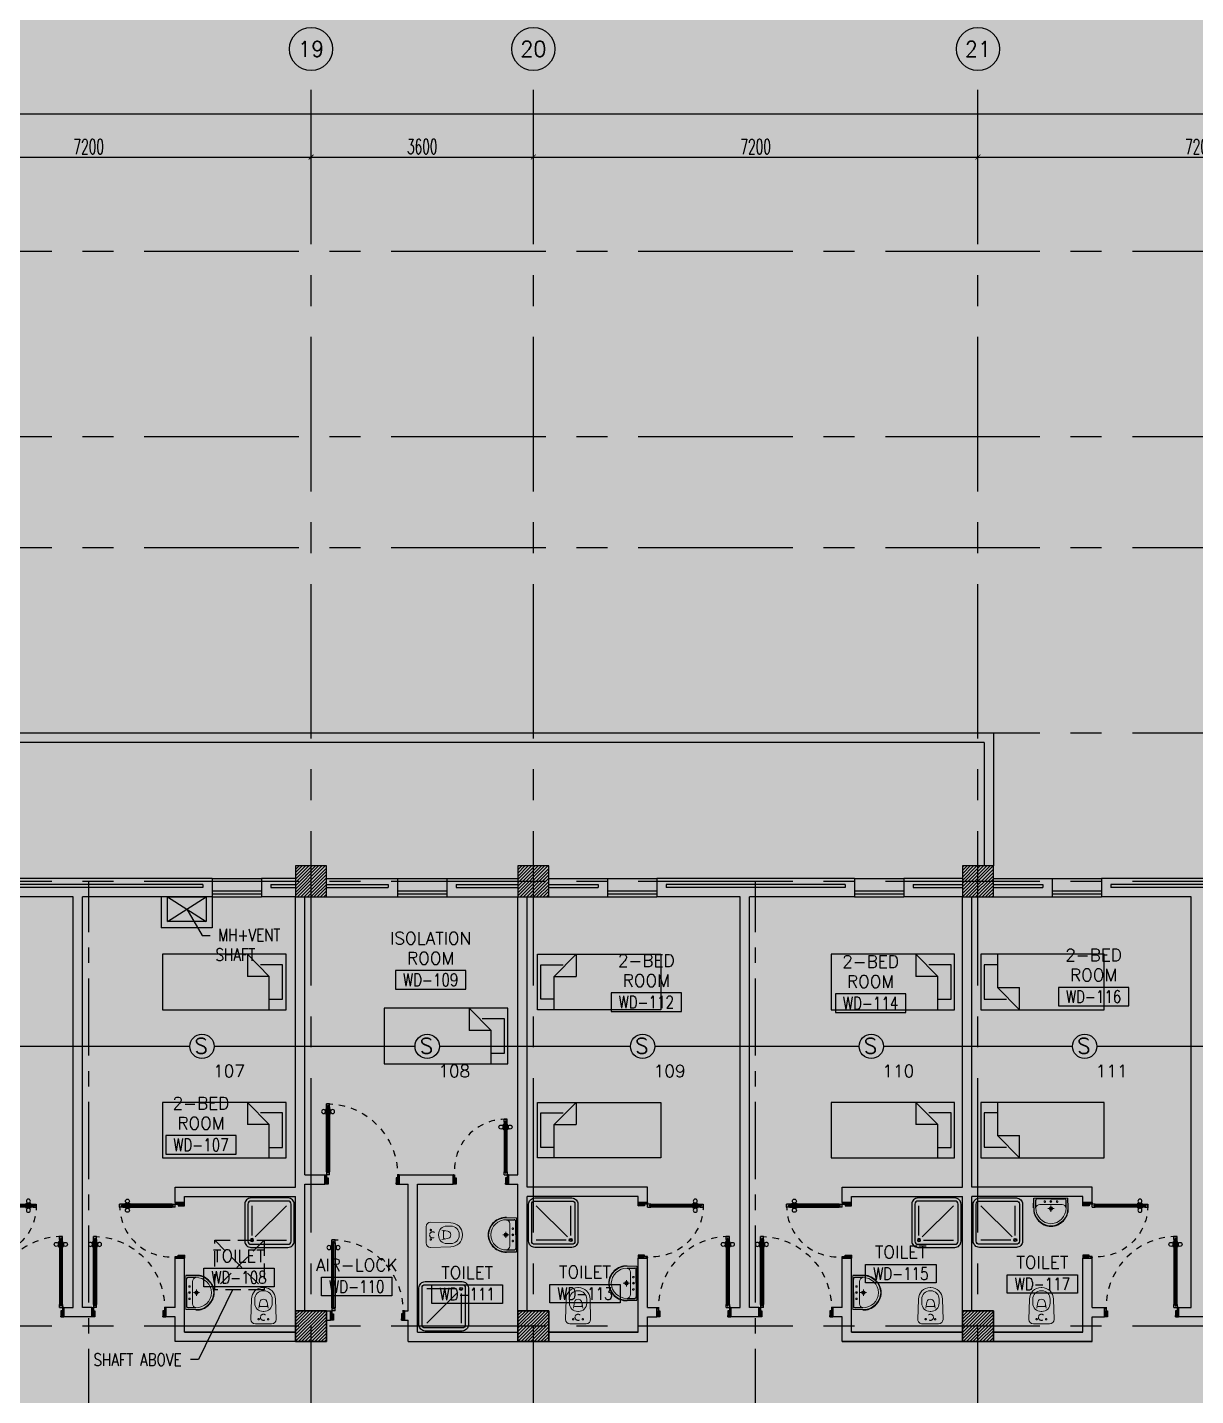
# Model space of a CAD drawing. Extents: x 0 to 93, y -1.5 to 78.
# Drawn here: x 59.88 to 78.8, y 55.89 to 78.05 of the extents above; entities that cross this region are included whole.
import ezdxf
from ezdxf.enums import TextEntityAlignment as Align

# ---------------------------------------------------------------- set-up
doc = ezdxf.new("R2010")
doc.units = 0
doc.header["$MEASUREMENT"] = 0
doc.header["$PDMODE"] = 34
for name, pattern in [('CENTER', [2, 1.25, -0.25, 0.25, -0.25]), ('CENTERX2', [4, 2.5, -0.5, 0.5, -0.5]), ('DASHED', [0.75, 0.5, -0.25]), ('HIDDEN', [0.375, 0.25, -0.125]), ('HIDDEN2', [0.1875, 0.125, -0.0625])]:
    doc.linetypes.add(name, pattern=pattern)
doc.layers.get('0').update_dxf_attribs({"color": 11, "linetype": 'CONTINUOUS'})
doc.layers.get('DEFPOINTS').update_dxf_attribs({"color": 11, "linetype": 'CONTINUOUS'})
for name, color, linetype in [('AX-CR', 11, 'CONTINUOUS'), ('AX-DIM', 11, 'CONTINUOUS'), ('AX-TXT', 11, 'CONTINUOUS'), ('AXES', 11, 'CENTERX2'), ('AXES1', 11, 'CENTER'), ('COL', 11, 'CONTINUOUS'), ('DOOR', 11, 'CONTINUOUS'), ('E-FIRE', 4, 'CONTINUOUS'), ('E-WIRE', 4, 'CONTINUOUS'), ('FIX', 11, 'CONTINUOUS'), ('FUR', 11, 'CONTINUOUS'), ('HAT', 11, 'CONTINUOUS'), ('INSUL', 11, 'CONTINUOUS'), ('PROJ-L', 11, 'CONTINUOUS'), ('RM-BOX', 11, 'CONTINUOUS'), ('RM-NAME', 11, 'CONTINUOUS'), ('RM-NO', 11, 'CONTINUOUS'), ('SHAFT', 11, 'CONTINUOUS'), ('WALL', 11, 'CONTINUOUS'), ('WIN', 11, 'CONTINUOUS')]:
    doc.layers.add(name, color=color, linetype=linetype)
doc.styles.add('ROMANS', font='ROMANS.shx', dxfattribs={"width": 0.6})
doc.styles.add('SIMPLEX', font='simplex.shx', dxfattribs={"width": 0.8})
doc.dimstyles.new('DIM-OUT', dxfattribs={"dimscale": 0, "dimtxt": 0.24, "dimasz": 0.08, "dimexe": 0.02, "dimexo": 0.02, "dimgap": 0.05, "dimtad": 1, "dimdec": 0, "dimlfac": 1000, "dimzin": 0, "dimdsep": 46, "dimtxsty": 'ROMANS', "dimblk1": 'ARCHTICK', "dimblk2": 'ARCHTICK', "dimsah": 1, "dimcen": 0.01, "dimdle": 0.08, "dimclrd": 7, "dimclre": 7, "dimclrt": 2, "dimadec": 0, "dimazin": 0, "dimtp": 2, "dimtm": 2, "dimtfac": 0.114286, "dimtdec": 0, "dimtix": 1, "dimtmove": 2, "dimatfit": 3, "dimldrblk": 'ARCHTICK', "dimfxl": 0, "dimtolj": 1, "dimtzin": 0, "dimarcsym": 0})
doc.dimstyles.new('DIM7', dxfattribs={"dimtxt": 0.24, "dimasz": 0.08, "dimexe": 0.07, "dimexo": 0.05, "dimgap": 0.07, "dimtad": 1, "dimzin": 0, "dimdsep": 46, "dimtxsty": 'SIMPLEX', "dimblk": 'ARCHTICK', "dimcen": 0.05, "dimdle": 0.05, "dimclrd": 4, "dimclre": 4, "dimclrt": 2, "dimadec": 0, "dimazin": 0, "dimtp": 2, "dimtm": 2, "dimtfac": 0.114286, "dimtix": 1, "dimtmove": 2, "dimatfit": 3, "dimldrblk": 'DOT', "dimfxl": 0, "dimtolj": 1, "dimtzin": 0, "dimarcsym": 0})

# ---------------------------------------------------------------- blocks, each defined once
blk = doc.blocks.new('S')
at = {"layer": 'E-FIRE'}
blk.add_circle((0, 0), 197, dxfattribs=at)
at = {"layer": 'E-FIRE', "color": 3, "style": 'ROMANS'}
blk.add_text('S', height=250, dxfattribs=at).set_placement((-119, -115))
blk = doc.blocks.new('AXU')
at = {"layer": 'AX-CR'}
blk.add_circle((0, 350), 350, dxfattribs=at)
at = {"layer": 'AX-TXT', "style": 'ROMANS'}
blk.add_attdef('AX', text='', height=250, dxfattribs=at).set_placement((0, 350), align=Align.MIDDLE)
blk = doc.blocks.new('AH20A')
at = {"layer": 'FUR'}
for p, q in [((0, 0.5), (0, -0.5)), ((1, 0.5), (0, 0.5)), ((0.136, 0.5), (0.136, -0.099)), ((1, -0.5), (1, 0.5)), ((0.136, 0.311), (0.028, 0.311)), ((0.028, 0.311), (0.028, -0.309)), ((0.136, -0.099), (0.313, -0.5)), ((0.136, -0.099), (0.313, -0.099)), ((0.313, -0.5), (0.313, -0.099)), ((0.028, -0.309), (0.208, -0.309)), ((0, -0.5), (1, -0.5))]:
    blk.add_line(p, q, dxfattribs=at)
blk = doc.blocks.new('RM1')
at = {"layer": 'RM-BOX'}
blk.add_lwpolyline([(570, -200), (-570, -200), (-570, -500), (570, -500)], close=True, dxfattribs=at)
at = {"layer": 'RM-NAME', "style": 'ROMANS'}
for tag, p in [('ROOMNAME1', (0, 324)), ('ROOMNAME2', (0, 0))]:
    blk.add_attdef(tag, text='', height=200, dxfattribs=at).set_placement(p, align=Align.MIDDLE)
at = {"layer": 'RM-NO', "style": 'ROMANS', "width": 0.8}
blk.add_attdef('ROOMNO', text='', height=200, dxfattribs=at).set_placement((0, -350), align=Align.MIDDLE)
blk = doc.blocks.new('DOOR90')
at = {"layer": 'DOOR', "linetype": 'ByBlock'}
for p, q in [((0, 0), (-150, 0)), ((-200, -25), (-1000, -25)), ((-200, -42), (-1000, -42)), ((-200, -58), (-1000, -58)), ((-1000, -75), (-200, -75))]:
    blk.add_line(p, q, dxfattribs=at)
at = {"layer": 'DOOR', "color": 0, "linetype": 'ByBlock'}
for p, q in [((-150, 0), (-150, -25)), ((-150, 0), (0, 0)), ((0, -50), (0, 0)), ((-1050, -25), (-1050, -75)), ((-1050, -75), (-1050, -25)), ((-1000, -25), (-1050, -25)), ((-1000, -75), (-1050, -75)), ((-1020, -42), (-1020, -58)), ((-1000, -42), (-1020, -42)), ((-1000, -58), (-1020, -58)), ((-1000, -25), (-1000, -42)), ((-1000, -58), (-1000, -75)), ((-968, -25), (-968, -18)), ((-878, -18), (-968, -18)), ((-968, -75), (-968, -82)), ((-878, -82), (-968, -82)), ((-955, -18), (-955, -9)), ((-955, -9), (-890, -9)), ((-955, -18), (-890, -18)), ((-955, -82), (-955, -91)), ((-955, -82), (-890, -82)), ((-955, -91), (-890, -91)), ((-890, -18), (-890, -9)), ((-890, -82), (-890, -91)), ((-878, -25), (-878, -18)), ((-878, -75), (-878, -82)), ((-200, -42), (-200, -25)), ((-200, -25), (-150, -25)), ((-180, -42), (-200, -42)), ((-200, -75), (-200, -58)), ((-200, -58), (-180, -58)), ((-150, -75), (-200, -75)), ((-180, -58), (-180, -42)), ((-150, -75), (-150, -25)), ((-150, -25), (-100, -25)), ((-100, -25), (-100, -50)), ((-100, -50), (0, -50)), ((-150, -900), (-150, -875)), ((-150, -875), (-100, -875)), ((-100, -850), (0, -850)), ((-100, -875), (-100, -850)), ((0, -850), (0, -900)), ((0, -900), (-150, -900)), ((-150, -900), (0, -900))]:
    blk.add_line(p, q, dxfattribs=at)
at = {"layer": 'DOOR', "color": 9, "linetype": 'ByBlock'}
for p, q in [((0, -50), (-114, 0)), ((0, -50), (-40, 0)), ((0, -50), (-100, -37)), ((0, -850), (-114, -900)), ((0, -850), (-100, -863)), ((0, -850), (-40, -900))]:
    blk.add_line(p, q, dxfattribs=at)
at = {"layer": 'DOOR', "color": 0, "linetype": 'ByBlock'}
for centre in [(-923, 24), (-923, -124)]:
    blk.add_circle(centre, 32.4, dxfattribs=at)
at = {"layer": 'DOOR', "color": 9, "linetype": 'ByBlock'}
for centre, radius, start, end in [((0, -50), 74.4, 137.7764, 180), ((0, -50), 54.4, 113.2074, 180), ((0, -50), 154, 161.1053, 166.2858), ((0, -50), 134, 158.1598, 169.28), ((0, -50), 114, 154.0838, 167.3774), ((0, -50), 94.4, 148.0182, 180), ((0, -50), 34.4, 90, 180), ((0, -50), 14.4, 90, 180), ((0, -850), 134, 190.72, 201.8402), ((0, -850), 94.4, 180, 211.9818), ((0, -850), 74.4, 180, 222.2236), ((0, -850), 54.4, 180, 246.7926), ((0, -850), 34.4, 180, 270), ((0, -850), 14.4, 180, 270), ((0, -850), 154, 193.7142, 198.8947)]:
    blk.add_arc(centre, radius, start, end, dxfattribs=at)
at = {"layer": 'DOOR', "linetype": 'HIDDEN', "ltscale": 0.5}
blk.add_arc((-222, -50), 828, 178.2701, 275.003, dxfattribs=at)
blk = doc.blocks.new('DOOR100')
at = {"layer": 'DOOR', "color": 0, "linetype": 'ByBlock'}
for p, q in [((-92, 1206), (-92, 1141)), ((-83, 1206), (-92, 1206)), ((-83, 1141), (-92, 1141)), ((-83, 1129), (-83, 1219)), ((-76, 1219), (-83, 1219)), ((-83, 1206), (-83, 1141)), ((-76, 1129), (-83, 1129)), ((-76, 1251), (-76, 1301)), ((-76, 1301), (-26, 1301)), ((-26, 1301), (-76, 1301)), ((-59, 1251), (-76, 1251)), ((-59, 1251), (-59, 1271)), ((-43, 1271), (-59, 1271)), ((-43, 1251), (-43, 1271)), ((-26, 1251), (-43, 1251)), ((-26, 1251), (-26, 1301)), ((-26, 1219), (-19, 1219)), ((-26, 1129), (-19, 1129)), ((-19, 1129), (-19, 1219)), ((-19, 1206), (-19, 1141)), ((-19, 1206), (-10, 1206)), ((-19, 1141), (-10, 1141)), ((-10, 1206), (-10, 1141)), ((-1201, 0), (-1201, 150)), ((-1201, 150), (-1176, 150)), ((-1201, 150), (-1201, 0)), ((-1151, 0), (-1201, 0)), ((-1176, 150), (-1176, 100)), ((-1176, 100), (-1151, 100)), ((-1151, 100), (-1151, 0)), ((-76, 200), (-59, 200)), ((-76, 150), (-76, 200)), ((-76, 150), (-26, 150)), ((-59, 200), (-59, 180)), ((-59, 180), (-43, 180)), ((-51, 100), (-51, 0)), ((-26, 100), (-51, 100)), ((-51, 0), (-1, 0)), ((-43, 200), (-26, 200)), ((-43, 180), (-43, 200)), ((-26, 200), (-26, 150)), ((-1, 150), (-26, 150)), ((-26, 150), (-26, 100)), ((-1, 150), (-1, 0))]:
    blk.add_line(p, q, dxfattribs=at)
at = {"layer": 'DOOR', "linetype": 'ByBlock'}
for p, q in [((-76, 1251), (-76, 200)), ((-59, 200), (-59, 1251)), ((-43, 200), (-43, 1251)), ((-26, 200), (-26, 1251))]:
    blk.add_line(p, q, dxfattribs=at)
at = {"layer": 'DOOR', "color": 9, "linetype": 'ByBlock'}
for p, q in [((-1151, 0), (-1201, 114)), ((-1151, 0), (-1201, 40)), ((-1151, 0), (-1164, 100)), ((-51, 0), (-1, 114)), ((-51, 0), (-38, 100)), ((-51, 0), (-1, 40))]:
    blk.add_line(p, q, dxfattribs=at)
at = {"layer": 'DOOR', "color": 0, "linetype": 'ByBlock'}
for centre in [(-125, 1174), (22, 1174)]:
    blk.add_circle(centre, 32.4, dxfattribs=at)
at = {"layer": 'DOOR', "linetype": 'HIDDEN', "ltscale": 0.5}
blk.add_arc((-27, 152), 1149, 89.961, 180.0931, dxfattribs=at)
at = {"layer": 'DOOR', "color": 9, "linetype": 'ByBlock'}
for centre, radius, start, end in [((-1151, 0), 154, 103.7142, 108.8947), ((-1151, 0), 134, 100.72, 111.8402), ((-1151, 0), 94.4, 90, 121.9818), ((-1151, 0), 74.4, 90, 132.2236), ((-1151, 0), 54.4, 90, 156.7926), ((-1151, 0), 34.4, 90, 180), ((-1151, 0), 14.4, 90, 180), ((-51, 0), 94.4, 58.0182, 90), ((-51, 0), 74.4, 47.7764, 90), ((-51, 0), 54.4, 23.2074, 90), ((-51, 0), 34.4, 0, 90), ((-51, 0), 14.4, 0, 90), ((-51, 0), 134, 68.1598, 79.28), ((-51, 0), 114, 64.0838, 77.3774), ((-51, 0), 154, 71.1053, 76.2858)]:
    blk.add_arc(centre, radius, start, end, dxfattribs=at)
blk = doc.blocks.new('COL50')
at = {"layer": 'COL'}
blk.add_lwpolyline([(-250, 250), (-250, -250), (250, -250), (250, 250)], close=True, dxfattribs=at)
blk = doc.blocks.new('*X104')
at = {"color": 0}
for p, q in [((238727, 169890), (239227, 170390)), ((238729, 169945), (239174, 170390)), ((238729, 169998), (239121, 170390)), ((238729, 170051), (239067, 170390)), ((238729, 170104), (239014, 170390)), ((238729, 170157), (238961, 170390)), ((238729, 170210), (238908, 170390)), ((238729, 170263), (238855, 170390)), ((238729, 170316), (238802, 170390)), ((238729, 170369), (238749, 170390)), ((238780, 169890), (239229, 170339)), ((238833, 169890), (239229, 170286)), ((238886, 169890), (239229, 170233)), ((238939, 169890), (239229, 170180)), ((238992, 169890), (239229, 170127)), ((239045, 169890), (239229, 170074)), ((239098, 169890), (239229, 170020)), ((239151, 169890), (239229, 169967)), ((239204, 169890), (239229, 169914))]:
    blk.add_line(p, q, dxfattribs=at)
blk = doc.blocks.new('*X103')
at = {"color": 0}
for p, q in [((235129, 169898), (235620, 170390)), ((235129, 169951), (235567, 170390)), ((235129, 170004), (235514, 170390)), ((235129, 170057), (235461, 170390)), ((235129, 170110), (235408, 170390)), ((235129, 170163), (235355, 170390)), ((235129, 170216), (235302, 170390)), ((235129, 170269), (235249, 170390)), ((235129, 170322), (235196, 170390)), ((235129, 170375), (235143, 170390)), ((235173, 169890), (235629, 170345)), ((235226, 169890), (235629, 170292)), ((235279, 169890), (235629, 170239)), ((235332, 169890), (235629, 170186)), ((235385, 169890), (235629, 170133)), ((235439, 169890), (235629, 170080)), ((235492, 169890), (235629, 170027)), ((235545, 169890), (235629, 169974)), ((235598, 169890), (235629, 169921))]:
    blk.add_line(p, q, dxfattribs=at)
blk = doc.blocks.new('*X105')
at = {"color": 0}
for p, q in [((245929, 169932), (246386, 170390)), ((245929, 169985), (246333, 170390)), ((245929, 170038), (246280, 170390)), ((245929, 170091), (246227, 170390)), ((245929, 170144), (246174, 170390)), ((245929, 170197), (246121, 170390)), ((245929, 170250), (246068, 170390)), ((245929, 170303), (246015, 170390)), ((245929, 170357), (245962, 170390)), ((245939, 169890), (246429, 170379)), ((245992, 169890), (246429, 170326)), ((246045, 169890), (246429, 170273)), ((246098, 169890), (246429, 170220)), ((246151, 169890), (246429, 170167)), ((246204, 169890), (246429, 170114)), ((246257, 169890), (246429, 170061)), ((246310, 169890), (246429, 170008)), ((246363, 169890), (246429, 169955)), ((246416, 169890), (246429, 169902))]:
    blk.add_line(p, q, dxfattribs=at)
blk = doc.blocks.new('*X100')
at = {"color": 0}
for p, q in [((235129, 177110), (235608, 177590)), ((235129, 177163), (235555, 177590)), ((235129, 177217), (235502, 177590)), ((235129, 177270), (235449, 177590)), ((235129, 177323), (235396, 177590)), ((235129, 177376), (235343, 177590)), ((235129, 177429), (235290, 177590)), ((235129, 177482), (235237, 177590)), ((235129, 177535), (235184, 177590)), ((235161, 177090), (235629, 177557)), ((235214, 177090), (235629, 177504)), ((235267, 177090), (235629, 177451)), ((235320, 177090), (235629, 177398)), ((235373, 177090), (235629, 177345)), ((235426, 177090), (235629, 177292)), ((235479, 177090), (235629, 177239)), ((235532, 177090), (235629, 177186)), ((235585, 177090), (235629, 177133))]:
    blk.add_line(p, q, dxfattribs=at)
blk = doc.blocks.new('*X99')
at = {"color": 0}
for p, q in [((238729, 177104), (239214, 177590)), ((238729, 177157), (239161, 177590)), ((238729, 177210), (239108, 177590)), ((238729, 177263), (239055, 177590)), ((238729, 177316), (239002, 177590)), ((238729, 177369), (238949, 177590)), ((238729, 177422), (238896, 177590)), ((238729, 177475), (238843, 177590)), ((238729, 177528), (238790, 177590)), ((238729, 177581), (238737, 177590)), ((238767, 177090), (239229, 177551)), ((238820, 177090), (239229, 177498)), ((238873, 177090), (239229, 177445)), ((238926, 177090), (239229, 177392)), ((238979, 177090), (239229, 177339)), ((239032, 177090), (239229, 177286)), ((239085, 177090), (239229, 177233)), ((239138, 177090), (239229, 177180)), ((239191, 177090), (239229, 177127))]:
    blk.add_line(p, q, dxfattribs=at)
blk = doc.blocks.new('*X98')
at = {"color": 0}
for p, q in [((245927, 177090), (246427, 177590)), ((245929, 177145), (246374, 177590)), ((245929, 177198), (246321, 177590)), ((245929, 177251), (246267, 177590)), ((245929, 177304), (246214, 177590)), ((245929, 177357), (246161, 177590)), ((245929, 177410), (246108, 177590)), ((245929, 177463), (246055, 177590)), ((245929, 177516), (246002, 177590)), ((245929, 177569), (245949, 177590)), ((245980, 177090), (246429, 177539)), ((246033, 177090), (246429, 177486)), ((246086, 177090), (246429, 177433)), ((246139, 177090), (246429, 177380)), ((246192, 177090), (246429, 177327)), ((246245, 177090), (246429, 177274)), ((246298, 177090), (246429, 177220)), ((246351, 177090), (246429, 177167)), ((246404, 177090), (246429, 177114))]:
    blk.add_line(p, q, dxfattribs=at)
blk = doc.blocks.new('LAV1')
at = {"layer": 'FIX', "linetype": 'DASHED', "lineweight": 20, "ltscale": 0.05}
for p, q in [((0, 170), (0, 270)), ((0, 170), (0, 270)), ((50, 220), (-50, 220))]:
    blk.add_line(p, q, dxfattribs=at)
at = {"layer": 'FIX', "linetype": 'ByBlock', "ltscale": 0.3}
for p, q in [((-280, 210), (-275, 50)), ((-245, 210), (-245, 85)), ((0, 60), (-220, 60)), ((0, 60), (220, 60)), ((245, 210), (245, 85)), ((280, 210), (275, 50))]:
    blk.add_line(p, q, dxfattribs=at)
at = {"layer": 'FIX', "linetype": 'Continuous', "lineweight": 20}
for p, q in [((-275, 210), (-275, 50)), ((0, 50), (-275, 50)), ((0, 50), (-252, 50)), ((0, 155), (-181, 155)), ((0, 155), (181, 155)), ((0, 50), (275, 50)), ((0, 50), (252, 50)), ((275, 210), (275, 50))]:
    blk.add_line(p, q, dxfattribs=at)
at = {"layer": 'FIX', "lineweight": 20}
for p, q in [((16, 107), (-15, 107)), ((0, 92), (0, 123))]:
    blk.add_line(p, q, dxfattribs=at)
for centre, radius in [((0, 220), 29.5), ((0, 220), 22.5), ((0, 107), 15.5)]:
    blk.add_circle(centre, radius, dxfattribs=at)
at = {"layer": 'FIX', "linetype": 'HIDDEN', "lineweight": 20, "ltscale": 0.05}
for centre in [(-100, 107), (100, 107)]:
    blk.add_circle(centre, 12.4, dxfattribs=at)
at = {"layer": 'FIX', "linetype": 'ByBlock', "ltscale": 0.3}
for centre, radius, start, end in [((7, 220), 287, 91.3776, 182.0064), ((-7, 220), 287, 357.9936, 88.6224), ((-220, 85), 24.9, 179.7021, 269.9486), ((220, 85), 24.9, 270.0514, 0.2979)]:
    blk.add_arc(centre, radius, start, end, dxfattribs=at)
at = {"layer": 'FIX', "linetype": 'Continuous', "lineweight": 20}
for centre, radius, start, end in [((8, 217), 283, 91.6988, 181.351), ((8, 212), 253, 91.7328, 180.4884), ((-8, 217), 283, 358.649, 88.3012), ((-8, 212), 253, 359.5116, 88.2672), ((-179, 222), 66.9, 190.2006, 268.0786), ((179, 222), 66.9, 271.9214, 349.7994)]:
    blk.add_arc(centre, radius, start, end, dxfattribs=at)
blk = doc.blocks.new('SHR1')
at = {"layer": 'FIX'}
for p, q in [((-196, 196), (-700, 700)), ((-143, 218), (-143, 700)), ((-218, 143), (-700, 143))]:
    blk.add_line(p, q, dxfattribs=at)
for points in [[(-825, 125), (-825, 725, -0.414214), (-725, 825), (-125, 825, -0.414214), (-25, 725), (-25, 125, -0.414214), (-125, 25), (-725, 25, -0.414214)], [(-775, 125), (-775, 725, -0.414214), (-725, 775), (-125, 775, -0.414214), (-75, 725), (-75, 125, -0.414214), (-125, 75), (-725, 75, -0.414214)]]:
    blk.add_lwpolyline(points, format="xyb", close=True, dxfattribs=at)
for radius in [25, 15]:
    blk.add_circle((-143, 143), radius, dxfattribs=at)
blk = doc.blocks.new('WC1')
at = {"layer": 'FIX', "lineweight": 20}
for p, q in [((-727, 5), (-727, -5)), ((-674, 5), (-674, -5)), ((-534, 24), (-540, 0)), ((-540, 0), (-534, -24)), ((-210, 204), (-538, 194)), ((-475, 141), (-538, 141)), ((-395, 76), (-490, 60)), ((-339, 5), (-339, -5)), ((-137, 0), (-137, 131)), ((-137, -131), (-137, 0)), ((-538, -141), (-475, -141)), ((-538, -194), (-210, -204)), ((-490, -60), (-395, -76)), ((-213, -204), (-210, -204))]:
    blk.add_line(p, q, dxfattribs=at)
at = {"layer": 'FIX', "linetype": 'Continuous', "lineweight": 20}
blk.add_line((-420, -47), (-420, 45), dxfattribs=at)
at = {"layer": 'FIX', "linetype": 'HIDDEN2', "lineweight": 20, "ltscale": 0.3}
blk.add_circle((-245, 0), 49.8, dxfattribs=at)
at = {"layer": 'FIX', "linetype": 'HIDDEN', "lineweight": 20, "ltscale": 0.05}
for centre in [(-213, 78), (-213, -77)]:
    blk.add_circle(centre, 11.6, dxfattribs=at)
at = {"layer": 'FIX', "lineweight": 20}
for centre, radius, start, end in [((-538, 5), 189, 90, 180), ((-538, 5), 136, 90, 180), ((-473, -7), 68.2, 128.9242, 152.8468), ((-464, -18), 82, 108.496, 128.9242), ((-475, 5), 136, 360, 90), ((-210, 131), 73, 360, 90), ((-538, -5), 189, 180, 270), ((-538, -5), 136, 180, 270), ((-473, 7), 68.2, 207.1532, 231.0758), ((-464, 18), 82, 231.0758, 251.504), ((-475, -5), 136, 270, 0), ((-210, -131), 73, 270, 0)]:
    blk.add_arc(centre, radius, start, end, dxfattribs=at)
at = {"layer": 'FIX', "linetype": 'Continuous', "lineweight": 20}
for centre, start, end in [((-443, 46), 357.6662, 91.6121), ((-442, -46), 268.3879, 2.3338)]:
    blk.add_arc(centre, 22.3, start, end, dxfattribs=at)
blk = doc.blocks.new('_ARCHTICK')
at = {"color": 0, "linetype": 'ByBlock', "const_width": 0.15}
blk.add_lwpolyline([(-0.5, -0.5), (0.5, 0.5)], dxfattribs=at)
blk = doc.blocks.new('*D130')
at = {"layer": 'AX-DIM', "color": 7, "lineweight": -2}
for p, q in [((57.192, 75.948), (64.552, 75.948)), ((57.272, 75.568), (57.272, 75.968)), ((64.472, 75.568), (64.472, 75.968))]:
    blk.add_line(p, q, dxfattribs=at)
at = {"layer": 'DEFPOINTS', "color": 0}
for p in [(64.472, 75.948), (57.272, 75.548), (64.472, 75.548)]:
    blk.add_point(p, dxfattribs=at)
at = {"layer": 'AX-DIM', "color": 7, "lineweight": -2, "xscale": 0.08, "yscale": 0.08, "zscale": 0.08, "rotation": 180}
blk.add_blockref('_ARCHTICK', (57.272, 75.948), dxfattribs=at)
at = {"layer": 'AX-DIM', "color": 7, "lineweight": -2, "xscale": 0.08, "yscale": 0.08, "zscale": 0.08}
blk.add_blockref('_ARCHTICK', (64.472, 75.948), dxfattribs=at)
at = {"layer": 'AX-DIM', "color": 2, "insert": (60.872, 76.118), "char_height": 0.24, "attachment_point": 5, "style": 'ROMANS'}
blk.add_mtext('\\A1;7200', dxfattribs=at)
blk = doc.blocks.new('*D133')
at = {"layer": 'AX-DIM', "color": 7, "lineweight": -2}
for p, q in [((64.392, 75.948), (68.152, 75.948)), ((64.472, 75.568), (64.472, 75.968)), ((68.072, 75.568), (68.072, 75.968))]:
    blk.add_line(p, q, dxfattribs=at)
at = {"layer": 'DEFPOINTS', "color": 0}
for p in [(68.072, 75.948), (64.472, 75.548), (68.072, 75.548)]:
    blk.add_point(p, dxfattribs=at)
at = {"layer": 'AX-DIM', "color": 7, "lineweight": -2, "xscale": 0.08, "yscale": 0.08, "zscale": 0.08, "rotation": 180}
blk.add_blockref('_ARCHTICK', (64.472, 75.948), dxfattribs=at)
at = {"layer": 'AX-DIM', "color": 7, "lineweight": -2, "xscale": 0.08, "yscale": 0.08, "zscale": 0.08}
blk.add_blockref('_ARCHTICK', (68.072, 75.948), dxfattribs=at)
at = {"layer": 'AX-DIM', "color": 2, "insert": (66.272, 76.118), "char_height": 0.24, "attachment_point": 5, "style": 'ROMANS'}
blk.add_mtext('\\A1;3600', dxfattribs=at)
blk = doc.blocks.new('*D151')
at = {"layer": 'AX-DIM', "color": 7, "lineweight": -2}
for p, q in [((75.192, 75.948), (82.552, 75.948)), ((75.272, 75.568), (75.272, 75.968)), ((82.472, 75.568), (82.472, 75.968))]:
    blk.add_line(p, q, dxfattribs=at)
at = {"layer": 'DEFPOINTS', "color": 0}
for p in [(82.472, 75.948), (75.272, 75.548), (82.472, 75.548)]:
    blk.add_point(p, dxfattribs=at)
at = {"layer": 'AX-DIM', "color": 7, "lineweight": -2, "xscale": 0.08, "yscale": 0.08, "zscale": 0.08, "rotation": 180}
blk.add_blockref('_ARCHTICK', (75.272, 75.948), dxfattribs=at)
at = {"layer": 'AX-DIM', "color": 7, "lineweight": -2, "xscale": 0.08, "yscale": 0.08, "zscale": 0.08}
blk.add_blockref('_ARCHTICK', (82.472, 75.948), dxfattribs=at)
at = {"layer": 'AX-DIM', "color": 2, "insert": (78.872, 76.118), "char_height": 0.24, "attachment_point": 5, "style": 'ROMANS'}
blk.add_mtext('\\A1;7200', dxfattribs=at)
blk = doc.blocks.new('*D164')
at = {"layer": 'AX-DIM', "color": 7, "lineweight": -2}
for p, q in [((8.032, 72.01), (8.032, 76.668)), ((82.722, 64.49), (82.722, 76.668)), ((7.952, 76.648), (82.802, 76.648))]:
    blk.add_line(p, q, dxfattribs=at)
at = {"layer": 'DEFPOINTS', "color": 0}
for p in [(82.722, 76.648), (8.032, 71.99), (82.722, 64.47)]:
    blk.add_point(p, dxfattribs=at)
at = {"layer": 'AX-DIM', "color": 7, "lineweight": -2, "xscale": 0.08, "yscale": 0.08, "zscale": 0.08, "rotation": 180}
blk.add_blockref('_ARCHTICK', (8.032, 76.648), dxfattribs=at)
at = {"layer": 'AX-DIM', "color": 7, "lineweight": -2, "xscale": 0.08, "yscale": 0.08, "zscale": 0.08}
blk.add_blockref('_ARCHTICK', (82.722, 76.648), dxfattribs=at)
at = {"layer": 'AX-DIM', "color": 2, "insert": (45.377, 76.818), "char_height": 0.24, "attachment_point": 5, "style": 'ROMANS'}
blk.add_mtext('\\A1;74690', dxfattribs=at)
blk = doc.blocks.new('*D165')
at = {"layer": 'AX-DIM', "color": 7, "lineweight": -2}
for p, q in [((67.992, 75.948), (75.352, 75.948)), ((68.072, 75.568), (68.072, 75.968)), ((75.272, 75.568), (75.272, 75.968))]:
    blk.add_line(p, q, dxfattribs=at)
at = {"layer": 'DEFPOINTS', "color": 0}
for p in [(75.272, 75.948), (68.072, 75.548), (75.272, 75.548)]:
    blk.add_point(p, dxfattribs=at)
at = {"layer": 'AX-DIM', "color": 7, "lineweight": -2, "xscale": 0.08, "yscale": 0.08, "zscale": 0.08, "rotation": 180}
blk.add_blockref('_ARCHTICK', (68.072, 75.948), dxfattribs=at)
at = {"layer": 'AX-DIM', "color": 7, "lineweight": -2, "xscale": 0.08, "yscale": 0.08, "zscale": 0.08}
blk.add_blockref('_ARCHTICK', (75.272, 75.948), dxfattribs=at)
at = {"layer": 'AX-DIM', "color": 2, "insert": (71.672, 76.118), "char_height": 0.24, "attachment_point": 5, "style": 'ROMANS'}
blk.add_mtext('\\A1;7200', dxfattribs=at)

msp = doc.modelspace()

# ---------------------------------------------------------------- linework, layer by layer
at = {"layer": 'AXES'}
for p, q in [((64.4717, -1.4643), (64.4717, 77.3484)), ((68.0717, -1.4643), (68.0717, 77.3484)), ((75.2717, -1.4643), (75.2717, 77.3484)), ((92.2717, 74.42), (24.2317, 74.42)), ((92.2717, 71.42), (24.2317, 71.42)), ((92.2717, 69.62), (24.2317, 69.62)), ((92.2717, 66.62), (24.2317, 66.62)), ((92.2717, 64.22), (24.2317, 64.22)), ((92.2717, 57.02), (24.2317, 57.02))]:
    msp.add_line(p, q, dxfattribs=at)
at = {"layer": 'AXES1'}
for p, q in [((60.8717, 5.4), (60.8717, 64.22)), ((71.6717, 5.4), (71.6717, 64.22))]:
    msp.add_line(p, q, dxfattribs=at)
at = {"layer": 'COL'}
for points in [[(64.7217, 63.97), (64.7217, 64.47), (64.2217, 64.47), (64.2217, 63.97)], [(68.3217, 63.97), (68.3217, 64.47), (67.8217, 64.47), (67.8217, 63.97)], [(75.5217, 63.97), (75.5217, 64.47), (75.0217, 64.47), (75.0217, 63.97)]]:
    msp.add_lwpolyline(points, close=True, dxfattribs=at)
at = {"layer": 'E-WIRE', "color": 4, "linetype": 'ByBlock'}
for p, q in [((62.5085, 61.5493), (59.3615, 61.5493)), ((66.1554, 61.5493), (62.9027, 61.5493)), ((69.6437, 61.5493), (66.5495, 61.5493)), ((73.3466, 61.5493), (70.0378, 61.5493)), ((76.8019, 61.5493), (73.7407, 61.5493)), ((80.5862, 61.5493), (77.1961, 61.5493))]:
    msp.add_line(p, q, dxfattribs=at)
at = {"layer": 'INSUL'}
for p, q in [((62.7217, 64.17), (59.0217, 64.17)), ((62.7217, 64.12), (59.0217, 64.12)), ((62.7217, 64.17), (62.7217, 64.12)), ((63.8217, 64.17), (63.8217, 64.12)), ((63.8217, 64.17), (64.2217, 64.17)), ((63.8217, 64.12), (64.2217, 64.12)), ((64.7217, 64.17), (65.7217, 64.17)), ((64.7217, 64.12), (65.7217, 64.12)), ((65.7217, 64.17), (65.7217, 64.12)), ((66.8217, 64.17), (66.8217, 64.12)), ((66.8217, 64.17), (67.8217, 64.17)), ((66.8217, 64.12), (67.8217, 64.12)), ((68.3217, 64.17), (69.1217, 64.17)), ((68.3217, 64.12), (69.1217, 64.12)), ((69.1217, 64.17), (69.1217, 64.12)), ((73.1217, 64.17), (70.2217, 64.17)), ((70.2217, 64.17), (70.2217, 64.12)), ((73.1217, 64.12), (70.2217, 64.12)), ((73.1217, 64.17), (73.1217, 64.12)), ((74.2217, 64.17), (75.0217, 64.17)), ((74.2217, 64.17), (74.2217, 64.12)), ((74.2217, 64.12), (75.0217, 64.12)), ((75.5217, 64.17), (76.3217, 64.17)), ((75.5217, 64.12), (76.3217, 64.12)), ((76.3217, 64.17), (76.3217, 64.12)), ((80.3217, 64.17), (77.4217, 64.17)), ((77.4217, 64.17), (77.4217, 64.12)), ((80.3217, 64.12), (77.4217, 64.12))]:
    msp.add_line(p, q, dxfattribs=at)
at = {"layer": 'PROJ-L', "linetype": 'Continuous'}
for p, q in [((75.5217, 66.62), (57.0217, 66.62)), ((75.3717, 66.47), (57.1717, 66.47)), ((75.3717, 66.47), (75.3717, 64.47)), ((75.5217, 66.62), (75.5217, 64.47))]:
    msp.add_line(p, q, dxfattribs=at)
at = {"layer": 'SHAFT', "color": 251, "linetype": 'ByBlock'}
for p, q in [((62.1467, 63.57), (62.7717, 63.97)), ((62.1467, 63.97), (62.7717, 63.57))]:
    msp.add_line(p, q, dxfattribs=at)
at = {"layer": 'SHAFT', "linetype": 'HIDDEN'}
for p, q in [((63.7112, 58.4096), (62.9112, 57.6096)), ((62.9112, 58.4096), (63.7112, 57.6096))]:
    msp.add_line(p, q, dxfattribs=at)
msp.add_lwpolyline([(62.9112, 58.4096), (63.7112, 58.4096), (63.7112, 57.6096), (62.9112, 57.6096)], close=True, dxfattribs=at)
at = {"layer": 'WALL'}
for p, q in [((62.8717, 64.27), (58.8717, 64.27)), ((62.8717, 64.27), (62.8717, 63.97)), ((64.2217, 64.27), (63.6717, 64.27)), ((63.6717, 64.27), (63.6717, 63.97)), ((64.7217, 64.27), (65.8717, 64.27)), ((65.8717, 64.27), (65.8717, 63.97)), ((66.6717, 64.27), (67.8217, 64.27)), ((66.6717, 64.27), (66.6717, 63.97)), ((68.3217, 64.27), (69.2717, 64.27)), ((69.2717, 64.27), (69.2717, 63.97)), ((73.2717, 64.27), (70.0717, 64.27)), ((70.0717, 64.27), (70.0717, 63.97)), ((73.2717, 64.27), (73.2717, 63.97)), ((75.0217, 64.27), (74.0717, 64.27)), ((74.0717, 64.27), (74.0717, 63.97)), ((75.5217, 64.27), (76.4717, 64.27)), ((76.4717, 64.27), (76.4717, 63.97)), ((80.4717, 64.27), (77.2717, 64.27)), ((77.2717, 64.27), (77.2717, 63.97)), ((60.6217, 63.97), (58.8717, 63.97)), ((60.6217, 57.32), (60.6217, 63.97)), ((62.8717, 63.97), (60.7717, 63.97)), ((60.7717, 57.32), (60.7717, 63.97)), ((62.0467, 63.97), (62.0467, 63.47)), ((62.8717, 63.97), (62.8717, 63.47)), ((64.2217, 63.97), (63.6717, 63.97)), ((64.2217, 59.27), (64.2217, 63.97)), ((64.3717, 59.47), (64.3717, 63.97)), ((64.7217, 63.97), (65.8717, 63.97)), ((66.6717, 63.97), (67.8217, 63.97)), ((67.8217, 59.47), (67.8217, 63.97)), ((67.9717, 59.27), (67.9717, 63.97)), ((68.3217, 63.97), (69.2717, 63.97)), ((71.4217, 63.97), (70.0717, 63.97)), ((71.4217, 57.32), (71.4217, 63.97)), ((71.5717, 57.32), (71.5717, 63.97)), ((73.2717, 63.97), (71.5717, 63.97)), ((75.0217, 63.97), (74.0717, 63.97)), ((75.0217, 59.27), (75.0217, 63.97)), ((75.1717, 59.27), (75.1717, 63.97)), ((75.5217, 63.97), (76.4717, 63.97)), ((78.7217, 63.97), (77.2717, 63.97)), ((78.7217, 57.32), (78.7217, 63.97)), ((62.8717, 63.47), (62.0467, 63.47)), ((66.7717, 59.32), (66.7717, 59.47)), ((67.6717, 59.32), (67.6717, 59.47)), ((62.2717, 59.27), (64.2217, 59.27)), ((62.2717, 59.02), (62.2717, 59.27)), ((64.3717, 57.27), (64.3717, 59.32)), ((66.0467, 57.2688), (66.0467, 59.32)), ((66.1967, 56.92), (66.1967, 59.32)), ((67.8217, 57.27), (67.8217, 59.32)), ((69.9217, 59.27), (67.9717, 59.27)), ((69.9217, 59.02), (69.9217, 59.27)), ((73.0717, 59.27), (75.0217, 59.27)), ((73.0717, 59.02), (73.0717, 59.27)), ((77.1217, 59.27), (75.1717, 59.27)), ((77.1217, 59.02), (77.1217, 59.27)), ((62.2717, 59.02), (62.4217, 59.02)), ((62.4217, 59.12), (64.2217, 59.12)), ((62.4217, 59.02), (62.4217, 59.12)), ((64.2217, 57.27), (64.2217, 59.12)), ((67.9717, 57.27), (67.9717, 59.12)), ((69.7717, 59.12), (67.9717, 59.12)), ((69.7717, 59.02), (69.7717, 59.12)), ((69.9217, 59.02), (69.7717, 59.02)), ((73.0717, 59.02), (73.2217, 59.02)), ((73.2217, 59.12), (75.0217, 59.12)), ((73.2217, 59.02), (73.2217, 59.12)), ((75.0217, 57.27), (75.0217, 59.12)), ((75.1717, 57.27), (75.1717, 59.12)), ((76.9717, 59.12), (75.1717, 59.12)), ((76.9717, 59.02), (76.9717, 59.12)), ((77.1217, 59.02), (76.9717, 59.02)), ((62.2717, 57.32), (62.2717, 58.12)), ((62.2717, 58.12), (62.4217, 58.12)), ((62.4217, 56.92), (62.4217, 58.12)), ((69.7717, 56.92), (69.7717, 58.12)), ((69.9217, 58.12), (69.7717, 58.12)), ((69.9217, 57.32), (69.9217, 58.12)), ((73.0717, 57.32), (73.0717, 58.12)), ((73.0717, 58.12), (73.2217, 58.12)), ((73.2217, 56.92), (73.2217, 58.12)), ((76.9717, 56.92), (76.9717, 58.12)), ((77.1217, 58.12), (76.9717, 58.12)), ((77.1217, 57.32), (77.1217, 58.12)), ((62.2717, 56.77), (62.2717, 57.17)), ((69.9217, 56.77), (69.9217, 57.17)), ((73.0717, 56.77), (73.0717, 57.17)), ((77.1217, 56.77), (77.1217, 57.17)), ((66.0467, 56.77), (66.0467, 57.1188))]:
    msp.add_line(p, q, dxfattribs=at)
at = {"layer": 'WALL', "linetype": 'ByBlock'}
for p, q in [((64.3717, 59.47), (64.6967, 59.47)), ((65.8967, 59.47), (66.7717, 59.47)), ((67.6717, 59.47), (67.8217, 59.47)), ((64.3717, 59.32), (64.6967, 59.32)), ((65.8967, 59.32), (66.0467, 59.32)), ((66.1967, 59.32), (66.7717, 59.32)), ((67.6717, 59.32), (67.8217, 59.32)), ((60.4717, 57.32), (60.6217, 57.32)), ((60.9217, 57.17), (60.4717, 57.17)), ((60.9217, 57.32), (60.7717, 57.32)), ((62.2717, 57.32), (62.1217, 57.32)), ((62.2717, 57.17), (62.1217, 57.17)), ((64.7217, 57.2688), (64.7842, 57.2688)), ((65.9842, 57.2688), (66.0467, 57.2688)), ((69.9217, 57.32), (70.0717, 57.32)), ((69.9217, 57.17), (70.0717, 57.17)), ((71.2717, 57.32), (71.4217, 57.32)), ((71.7217, 57.17), (71.2717, 57.17)), ((71.7217, 57.32), (71.5717, 57.32)), ((73.0717, 57.32), (72.9217, 57.32)), ((73.0717, 57.17), (72.9217, 57.17)), ((77.1217, 57.32), (77.3217, 57.32)), ((77.1217, 57.17), (77.3217, 57.17)), ((78.5217, 57.32), (78.7217, 57.32)), ((79.0717, 57.17), (78.5217, 57.17)), ((64.7217, 57.1188), (64.7842, 57.1188)), ((65.9842, 57.1188), (66.0467, 57.1188)), ((64.2217, 56.77), (62.2717, 56.77)), ((62.4217, 56.92), (64.2217, 56.92)), ((64.2217, 56.92), (62.4217, 56.92)), ((66.0467, 56.77), (67.8217, 56.77)), ((66.1967, 56.92), (67.8217, 56.92)), ((69.7717, 56.92), (68.3217, 56.92)), ((68.3217, 56.92), (69.7717, 56.92)), ((68.3217, 56.77), (69.9217, 56.77)), ((68.3217, 56.77), (69.9217, 56.77)), ((73.0717, 56.77), (75.0217, 56.77)), ((75.0217, 56.77), (73.0717, 56.77)), ((75.0217, 56.77), (73.0717, 56.77)), ((73.2217, 56.92), (75.0217, 56.92)), ((73.2217, 56.92), (75.0217, 56.92)), ((75.0217, 56.92), (73.2217, 56.92)), ((76.9717, 56.92), (75.5179, 56.92)), ((76.9717, 56.92), (75.5179, 56.92)), ((75.5179, 56.92), (76.9717, 56.92)), ((75.5179, 56.92), (76.9717, 56.92)), ((77.1217, 56.77), (75.5179, 56.77)), ((75.5179, 56.77), (77.1217, 56.77)), ((75.5179, 56.77), (77.1217, 56.77))]:
    msp.add_line(p, q, dxfattribs=at)
at = {"layer": 'WALL', "color": 2, "linetype": 'ByBlock'}
for p, q in [((64.6967, 59.32), (64.6967, 59.47)), ((65.8967, 59.32), (65.8967, 59.47)), ((60.4717, 57.17), (60.4717, 57.32)), ((60.9217, 57.17), (60.9217, 57.32)), ((62.1217, 57.17), (62.1217, 57.32)), ((64.7842, 57.1188), (64.7842, 57.2688)), ((65.9842, 57.1188), (65.9842, 57.2688)), ((70.0717, 57.17), (70.0717, 57.32)), ((71.2717, 57.17), (71.2717, 57.32)), ((71.7217, 57.17), (71.7217, 57.32)), ((72.9217, 57.17), (72.9217, 57.32)), ((77.3217, 57.17), (77.3217, 57.32)), ((78.5217, 57.17), (78.5217, 57.32))]:
    msp.add_line(p, q, dxfattribs=at)
at = {"layer": 'WALL', "linetype": 'ByBlock', "ltscale": 0.3}
for points in [[(64.7217, 64.47), (64.2217, 64.47), (64.2217, 63.97), (64.7217, 63.97)], [(68.3217, 64.47), (67.8217, 64.47), (67.8217, 63.97), (68.3217, 63.97)], [(75.5217, 64.47), (75.0197, 64.47), (75.0197, 63.97), (75.5217, 63.97)], [(64.7217, 57.27), (64.2217, 57.27), (64.2217, 56.77), (64.7217, 56.77)], [(68.3217, 57.27), (67.8217, 57.27), (67.8217, 56.77), (68.3217, 56.77)], [(75.5217, 57.27), (75.0217, 57.27), (75.0217, 56.77), (75.5217, 56.77)]]:
    msp.add_lwpolyline(points, close=True, dxfattribs=at)
at = {"layer": 'WALL'}
msp.add_lwpolyline([(62.1467, 63.97), (62.7717, 63.97), (62.7717, 63.57), (62.1467, 63.57)], close=True, dxfattribs=at)
at = {"layer": 'WIN'}
for p, q in [((62.8717, 64.27), (63.6717, 64.27)), ((65.8717, 64.27), (66.6717, 64.27)), ((69.2717, 64.27), (70.0717, 64.27)), ((73.2717, 64.27), (74.0717, 64.27)), ((76.4717, 64.27), (77.2717, 64.27)), ((62.8717, 64.07), (63.6717, 64.07)), ((65.8717, 64.07), (66.6717, 64.07)), ((69.2717, 64.07), (70.0717, 64.07)), ((73.2717, 64.07), (74.0717, 64.07)), ((76.4717, 64.07), (77.2717, 64.07)), ((62.8717, 64.02), (63.6717, 64.02)), ((62.8717, 63.97), (63.6717, 63.97)), ((65.8717, 64.02), (66.6717, 64.02)), ((65.8717, 63.97), (66.6717, 63.97)), ((69.2717, 64.02), (70.0717, 64.02)), ((69.2717, 63.97), (70.0717, 63.97)), ((73.2717, 64.02), (74.0717, 64.02)), ((73.2717, 63.97), (74.0717, 63.97)), ((76.4717, 64.02), (77.2717, 64.02)), ((76.4717, 63.97), (77.2717, 63.97))]:
    msp.add_line(p, q, dxfattribs=at)

# ---------------------------------------------------------------- block references
at = {"layer": 'AXES', "xscale": 0.001000000003841706, "yscale": 0.000999999996565748, "zscale": 0.001}
for p, values in [((64.4717, 77.3484), {'AX': '19'}), ((68.0717, 77.3484), {'AX': '20'}), ((75.2717, 77.3484), {'AX': '21'})]:
    msp.add_blockref('AXU', p, dxfattribs=at).add_auto_attribs(values)
at = {"layer": 'COL', "xscale": -0.001000000003841706, "yscale": 0.000999999996565748, "zscale": 0.001}
for p in [(64.4717, 57.02), (68.0717, 57.02), (75.2717, 57.02)]:
    msp.add_blockref('COL50', p, dxfattribs=at)
at = {"layer": 'DOOR', "color": 0, "linetype": 'ByBlock', "yscale": 0.000999999996565748, "zscale": 0.001}
for name, p, xscale in [('DOOR100', (64.6967, 59.32), -0.001000000003841706), ('DOOR90', (58.9717, 59.02), -0.001000000003841706), ('DOOR90', (62.4217, 59.02), 0.001000000003841706), ('DOOR90', (69.7717, 59.02), -0.001000000003841706), ('DOOR90', (73.2217, 59.02), 0.001000000003841706), ('DOOR90', (76.9717, 59.02), -0.001000000003841706), ('DOOR100', (60.4717, 57.17), 0.001000000003841706), ('DOOR100', (60.9217, 57.17), -0.001000000003841706), ('DOOR100', (64.7842, 57.1188), -0.001000000003841706), ('DOOR100', (71.2717, 57.17), 0.001000000003841706), ('DOOR100', (71.7217, 57.17), -0.001000000003841706), ('DOOR100', (78.5217, 57.17), 0.001000000003841706)]:
    msp.add_blockref(name, p, dxfattribs=dict(at, xscale=xscale))
at = {"layer": 'DOOR', "color": 0, "linetype": 'ByBlock', "xscale": 0.000999999996565748, "yscale": 0.000999999996565748, "zscale": 0.001, "rotation": 270}
msp.add_blockref('DOOR90', (67.6717, 59.32), dxfattribs=at)
at = {"layer": 'E-FIRE', "color": 4, "xscale": 0.001000000003841706, "yscale": 0.0009999999892897904, "zscale": 0.001}
for p in [(62.7056, 61.5493), (66.3524, 61.5493), (69.8408, 61.5493), (73.5437, 61.5493), (76.999, 61.5493)]:
    msp.add_blockref('S', p, dxfattribs=at)
at = {"layer": 'FIX'}
for name, p, xscale, yscale, zscale, rotation in [('AH20A', (64.0681, 62.592), 2, 0.9000000000014552, 2, 180), ('AH20A', (68.1387, 62.592), -2, 0.9000000000014552, 2, 180), ('AH20A', (74.8933, 62.592), 2, 0.9000000000014552, 2, 180), ('AH20A', (67.6583, 61.7195), 2, 0.9000000000014552, 2, 180), ('AH20A', (64.0681, 60.1931), 2, 0.9000000000014552, 2, 180), ('AH20A', (68.1387, 60.1931), -2, 0.9000000000014552, 2, 180), ('AH20A', (74.8933, 60.1931), 2, 0.9000000000014552, 2, 180), ('LAV1', (76.4537, 59.143), 0.001000000003841706, 0.000999999996565748, 0.001, 180), ('LAV1', (67.8467, 58.498), 0.000999999996565748, 0.000999999996565748, 0.001, 90), ('LAV1', (62.3967, 57.562), 0.000999999996565748, 0.000999999996565748, 0.001, 270), ('LAV1', (69.7987, 57.7136), 0.000999999996565748, 0.000999999996565748, 0.001, 90), ('LAV1', (73.1967, 57.562), 0.000999999996565748, 0.000999999996565748, 0.001, 270), ('WC1', (63.7017, 56.918), -0.000999999996565748, 0.000999999996565748, 0.001, 90), ('SHR1', (67.0447, 57.766), 0.000999999996565748, 0.000999999996565748, 0.001, 90), ('WC1', (68.7957, 56.918), -0.000999999996565748, 0.000999999996565748, 0.001, 90), ('WC1', (74.5017, 56.918), 0.000999999996565748, 0.000999999996565748, 0.001, 270), ('WC1', (76.2997, 56.918), -0.000999999996565748, 0.000999999996565748, 0.001, 90)]:
    msp.add_blockref(name, p, dxfattribs=dict(at, xscale=xscale, yscale=yscale, zscale=zscale, rotation=rotation))
for name, p, xscale, yscale, zscale in [('AH20A', (75.3157, 62.592), 2, 0.9000000000014552, 2), ('AH20A', (75.3157, 60.1931), 2, 0.9000000000014552, 2), ('SHR1', (63.3735, 58.27), -0.001000000003841706, 0.000999999996565748, 0.001), ('SHR1', (68.8197, 58.27), 0.001000000003841706, 0.000999999996565748, 0.001), ('SHR1', (74.1737, 58.27), -0.001000000003841706, 0.000999999996565748, 0.001), ('SHR1', (76.0197, 58.27), 0.001000000003841706, 0.000999999996565748, 0.001), ('WC1', (66.1967, 58.498), -0.001000000003841706, 0.000999999996565748, 0.001)]:
    msp.add_blockref(name, p, dxfattribs=dict(at, xscale=xscale, yscale=yscale, zscale=zscale))
at = {"layer": 'HAT', "xscale": 0.001000000003841706, "yscale": 0.000999999996565748, "zscale": 0.001}
for name in ['*X100', '*X99', '*X98', '*X103', '*X104', '*X105']:
    msp.add_blockref(name, (-170.9069, -113.1197), dxfattribs=at)
at = {"layer": 'RM-NAME', "xscale": 0.001000000003841706, "yscale": 0.000999999996565748, "zscale": 0.001}
for p, values in [((66.4086, 62.977), {'ROOMNO': 'WD-109', 'ROOMNAME2': 'ROOM', 'ROOMNAME1': 'ISOLATION'}), ((69.9004, 62.6157), {'ROOMNO': 'WD-112', 'ROOMNAME2': 'ROOM', 'ROOMNAME1': '2-BED'}), ((73.5323, 62.5991), {'ROOMNO': 'WD-114', 'ROOMNAME2': 'ROOM', 'ROOMNAME1': '2-BED'}), ((77.1438, 62.7043), {'ROOMNO': 'WD-116', 'ROOMNAME2': 'ROOM', 'ROOMNAME1': '2-BED'}), ((62.6887, 60.3052), {'ROOMNO': 'WD-107', 'ROOMNAME2': 'ROOM', 'ROOMNAME1': '2-BED'})]:
    msp.add_blockref('RM1', p, dxfattribs=at).add_auto_attribs(values)
at = {"layer": 'RM-NAME'}
ref = msp.add_blockref('RM1', (74.0222, 58.2191), dxfattribs=dict(at, xscale=-0.001000000003841706, yscale=0.000999999996565748, zscale=0.001))
ref.add_attrib('ROOMNO', 'WD-115', dxfattribs={"layer": 'RM-NO', "height": 0.2, "style": 'ROMANS', "width": 0.8}).set_placement((74.0222, 57.8691), align=Align.MIDDLE)
ref.add_attrib('ROOMNAME2', 'TOILET', dxfattribs={"height": 0.2, "style": 'ROMANS'}).set_placement((74.0222, 58.2191), align=Align.MIDDLE)
ref = msp.add_blockref('RM1', (63.3036, 58.1576), dxfattribs=dict(at, xscale=-0.001000000003841706, yscale=0.000999999996565748, zscale=0.001))
ref.add_attrib('ROOMNO', 'WD-108', dxfattribs={"layer": 'RM-NO', "height": 0.2, "style": 'ROMANS', "width": 0.8}).set_placement((63.3036, 57.8076), align=Align.MIDDLE)
ref.add_attrib('ROOMNAME2', 'TOILET', dxfattribs={"height": 0.2, "style": 'ROMANS'}).set_placement((63.3036, 58.1576), align=Align.MIDDLE)
ref = msp.add_blockref('RM1', (65.2117, 58.0104), dxfattribs=dict(at, xscale=-0.001000000003841706, yscale=0.000999999996565748, zscale=0.001))
ref.add_attrib('ROOMNO', 'WD-110', dxfattribs={"layer": 'RM-NO', "height": 0.2, "style": 'ROMANS', "width": 0.8}).set_placement((65.2117, 57.6604), align=Align.MIDDLE)
ref.add_attrib('ROOMNAME2', 'AIR-LOCK', dxfattribs={"height": 0.2, "style": 'ROMANS'}).set_placement((65.2117, 58.0104), align=Align.MIDDLE)
ref = msp.add_blockref('RM1', (76.3143, 58.0528), dxfattribs=dict(at, xscale=-0.001000000003841706, yscale=0.000999999996565748, zscale=0.001))
ref.add_attrib('ROOMNO', 'WD-117', dxfattribs={"layer": 'RM-NO', "height": 0.2, "style": 'ROMANS', "width": 0.8}).set_placement((76.3143, 57.7028), align=Align.MIDDLE)
ref.add_attrib('ROOMNAME2', 'TOILET', dxfattribs={"height": 0.2, "style": 'ROMANS'}).set_placement((76.3143, 58.0528), align=Align.MIDDLE)
ref = msp.add_blockref('RM1', (67.0001, 57.8881), dxfattribs=dict(at, xscale=-0.001000000003841706, yscale=0.000999999996565748, zscale=0.001))
ref.add_attrib('ROOMNO', 'WD-111', dxfattribs={"layer": 'RM-NO', "height": 0.2, "style": 'ROMANS', "width": 0.8}).set_placement((67.0001, 57.5381), align=Align.MIDDLE)
ref.add_attrib('ROOMNAME2', 'TOILET', dxfattribs={"height": 0.2, "style": 'ROMANS'}).set_placement((67.0001, 57.8881), align=Align.MIDDLE)
ref = msp.add_blockref('RM1', (68.9071, 57.896), dxfattribs=dict(at, xscale=-0.001000000003841706, yscale=0.000999999996565748, zscale=0.001))
ref.add_attrib('ROOMNO', 'WD-113', dxfattribs={"layer": 'RM-NO', "height": 0.2, "style": 'ROMANS', "width": 0.8}).set_placement((68.9071, 57.546), align=Align.MIDDLE)
ref.add_attrib('ROOMNAME2', 'TOILET', dxfattribs={"height": 0.2, "style": 'ROMANS'}).set_placement((68.9071, 57.896), align=Align.MIDDLE)

# ---------------------------------------------------------------- texts
at = {"layer": 'E-FIRE', "color": 4, "style": 'ROMANS'}
for s, p in [('107', (62.8867, 61.0496)), ('108', (66.5335, 61.0496)), ('109', (70.0218, 61.0496)), ('110', (73.7247, 61.0496)), ('111', (77.1801, 61.0496))]:
    msp.add_text(s, height=0.2, dxfattribs=at).set_placement(p)
at = {"layer": 'SHAFT', "color": 4, "style": 'ROMANS', "width": 0.8}
for s, p in [('MH+VENT', (63.4695, 63.355)), ('SHAFT', (63.2464, 63.0334)), ('SHAFT ABOVE', (61.6618, 56.4771))]:
    msp.add_text(s, height=0.2, dxfattribs=at).set_placement(p, align=Align.MIDDLE)

# ---------------------------------------------------------------- dimensions: what is measured, and where the dimension line sits
at = {"layer": 'AX-DIM'}
for base, p1, p2, picture, middle in [((82.7217, 76.6484), (8.0317, 71.9903), (82.7217, 64.47), '*D164', (45.3767, 76.8184)), ((64.4717, 75.9484), (57.2717, 75.5484), (64.4717, 75.5484), '*D130', (60.8717, 76.1184)), ((68.0717, 75.9484), (64.4717, 75.5484), (68.0717, 75.5484), '*D133', (66.2717, 76.1184)), ((75.2717, 75.9484), (68.0717, 75.5484), (75.2717, 75.5484), '*D165', (71.6717, 76.1184)), ((82.4717, 75.9484), (75.2717, 75.5484), (82.4717, 75.5484), '*D151', (78.8717, 76.1184))]:
    dim = msp.add_linear_dim(base=base, p1=p1, p2=p2, dimstyle='DIM-OUT', override={"dimscale": 1}, dxfattribs=at)
    dim.commit()
    dim.dimension.update_dxf_attribs({"geometry": picture, "text_midpoint": middle})

# ---------------------------------------------------------------- leaders
at = {"layer": 'SHAFT', "color": 6, "linetype": 'ByBlock', "ltscale": 0.3}
for points in [[(62.4592, 63.77), (62.7095, 63.3441), (62.8407, 63.3441)], [(63.2018, 57.6096), (62.6516, 56.4819), (62.5182, 56.4819)]]:
    msp.add_leader(points, dimstyle='DIM7', override={"dimasz": 200, "dimtad": 0}, dxfattribs=at)

doc.saveas('drawing.dxf')
